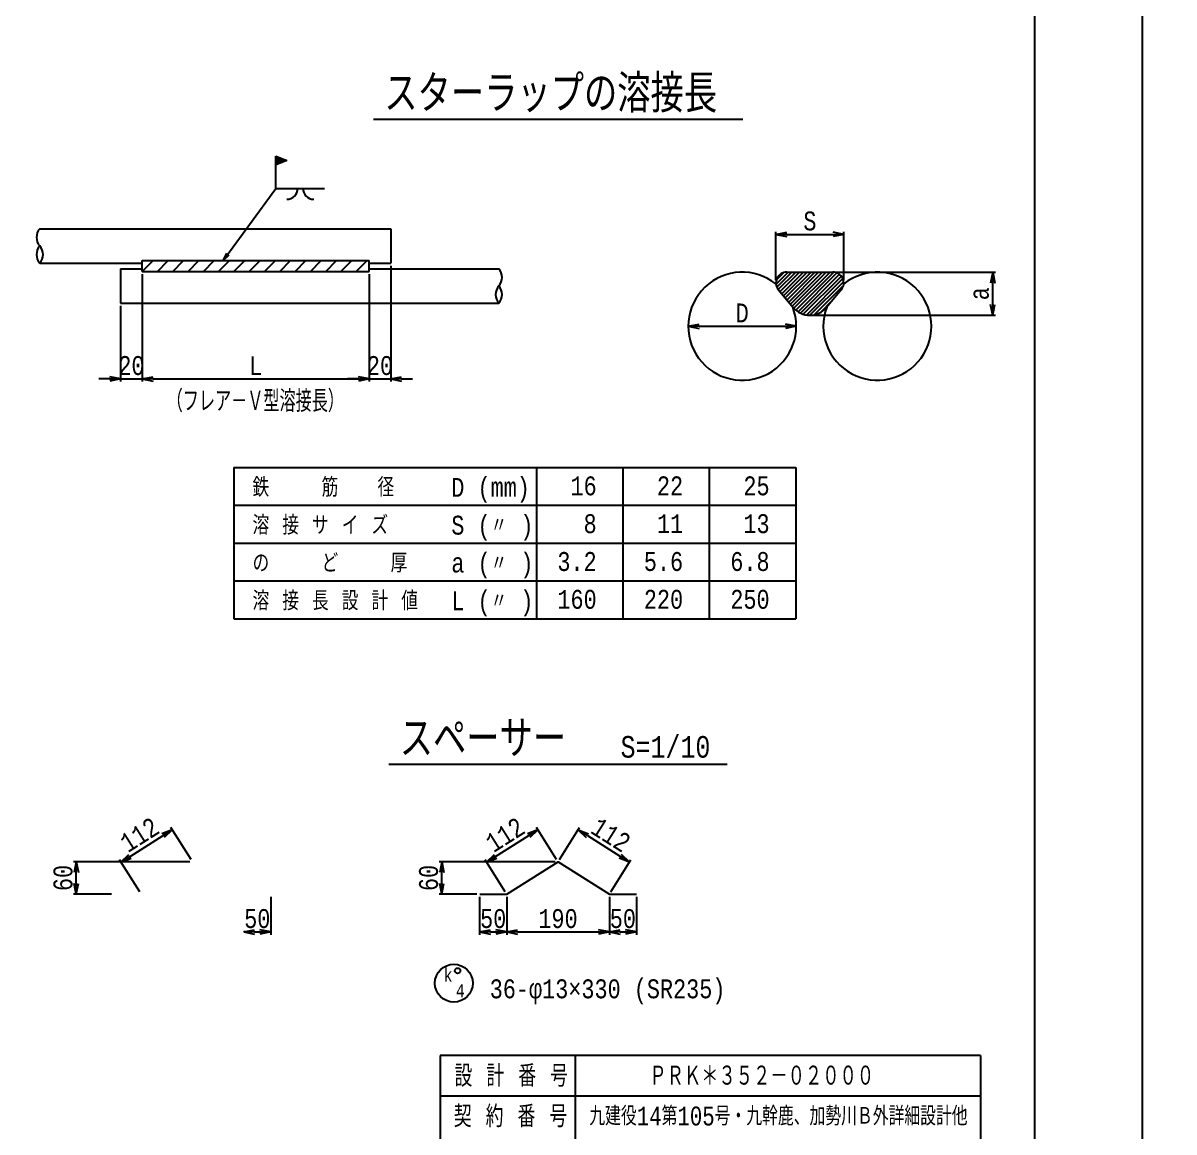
# Model space of a CAD drawing. Extents: x 0 to 42340, y 0 to 30392.
# Drawn here: x 31690 to 42340, y 8544 to 18805 of the extents above; entities that cross this region are included whole.
import ezdxf
from ezdxf.enums import TextEntityAlignment as Align

# ---------------------------------------------------------------- set-up
doc = ezdxf.new("R2010")
doc.units = 0
doc.header["$LTSCALE"] = 300
doc.header["$MEASUREMENT"] = 0
doc.layers.get('0').update_dxf_attribs({"linetype": 'CONTINUOUS'})
doc.layers.get('DEFPOINTS').update_dxf_attribs({"linetype": 'CONTINUOUS'})
for name, color, linetype in [('1002', 1, 'CONTINUOUS'), ('1006', 5, 'CONTINUOUS'), ('6', 7, 'CONTINUOUS'), ('LAYER0015', 7, 'CONTINUOUS'), ('LAYER_1', 7, 'CONTINUOUS'), ('Layer_4', 7, 'CONTINUOUS'), ('引き出し線', 2, 'CONTINUOUS')]:
    doc.layers.add(name, color=color, linetype=linetype)
doc.styles.get("Standard").update_dxf_attribs({"font": 'monotxt.shx', "width": 0.8, "bigfont": 'extfont.shx'})
doc.dimstyles.new('DIMST1_1', dxfattribs={"dimscale": 50, "dimtxt": 4, "dimasz": 2, "dimexe": 0.5, "dimexo": 0.5, "dimgap": 0.09, "dimtad": 0, "dimdec": 0, "dimzin": 0, "dimtxsty": 'STANDARD', "dimblk": 'ARROW_1', "dimblk1": 'ARROW_1', "dimblk2": 'ARROW_1', "dimcen": 1, "dimdle": 3, "dimclrd": 1, "dimclre": 1, "dimclrt": 3, "dimazin": 3, "dimtfac": 1, "dimtdec": 4, "dimtix": 1, "dimtmove": 0, "dimatfit": 3, "dimtvp": 0.7, "dimtolj": 1, "dimtzin": 0})

# ---------------------------------------------------------------- blocks, each defined once
blk = doc.blocks.new('GROUP_1')
at = {"layer": 'LAYER0015', "color": 1, "linetype": 'CONTINUOUS'}
blk.add_line((40050, 27700), (40050, -27700), dxfattribs=at)
blk = doc.blocks.new('ARROW_1')
at = {"color": 0}
for p, q in [((0, 0), (-1, 0.2)), ((0, 0), (-1, -0.2)), ((-1, 0), (0, 0))]:
    blk.add_line(p, q, dxfattribs=at)
blk = doc.blocks.new('*D78')
at = {"color": 2, "linetype": 'BYBLOCK'}
for p, q in [((24275, 4718), (24275, 3723)), ((24075, 4423), (24075, 3723)), ((23975, 3748), (23875, 3748)), ((24075, 3748), (24275, 3748)), ((24375, 3748), (24475, 3748))]:
    blk.add_line(p, q, dxfattribs=at)
at = {"layer": 'DEFPOINTS', "color": 0, "linetype": 'BYBLOCK'}
for p in [(24275, 4743), (24075, 4448), (24275, 3748)]:
    blk.add_point(p, dxfattribs=at)
at = {"color": 2, "linetype": 'BYBLOCK', "xscale": 100, "yscale": 100, "zscale": 100}
blk.add_blockref('ARROW_1', (24075, 3748), dxfattribs=at)
at = {"color": 2, "linetype": 'BYBLOCK', "xscale": 100, "yscale": 100, "zscale": 100, "rotation": 180}
blk.add_blockref('ARROW_1', (24275, 3748), dxfattribs=at)
at = {"color": 6, "linetype": 'BYBLOCK', "insert": (24175, 3870), "char_height": 175, "attachment_point": 5}
blk.add_mtext('\\A1;20', dxfattribs=at)
blk = doc.blocks.new('*D79')
at = {"color": 2, "linetype": 'BYBLOCK'}
for p, q in [((10148, 18390), (19448, 18390)), ((19548, 18065), (19548, 18415)), ((26375, 4718), (26375, 3723)), ((24375, 3748), (26275, 3748))]:
    blk.add_line(p, q, dxfattribs=at)
at = {"layer": 'DEFPOINTS', "color": 0, "linetype": 'BYBLOCK'}
for p in [(10048, 18390), (19548, 18390), (19548, 18040), (24275, 4743), (26375, 4743), (26375, 3748)]:
    blk.add_point(p, dxfattribs=at)
at = {"color": 2, "linetype": 'BYBLOCK', "xscale": 100, "yscale": 100, "zscale": 100, "rotation": 180}
for p in [(10048, 18390), (24275, 3748)]:
    blk.add_blockref('ARROW_1', p, dxfattribs=at)
at = {"color": 2, "linetype": 'BYBLOCK', "xscale": 100, "yscale": 100, "zscale": 100}
for p in [(19548, 18390), (26375, 3748)]:
    blk.add_blockref('ARROW_1', p, dxfattribs=at)
at = {"color": 6, "linetype": 'BYBLOCK', "char_height": 175, "attachment_point": 5}
for s, insert in [('\\A1;9500', (14798, 18513)), ('\\A1;L', (25325, 3870))]:
    blk.add_mtext(s, dxfattribs=dict(at, insert=insert))
blk = doc.blocks.new('*D80')
at = {"color": 2, "linetype": 'BYBLOCK'}
for p, q in [((19648, 18390), (23448, 18390)), ((23548, 18065), (23548, 18415)), ((26575, 4793), (26575, 3723)), ((26275, 3748), (26175, 3748)), ((26375, 3748), (26575, 3748)), ((26675, 3748), (26775, 3748))]:
    blk.add_line(p, q, dxfattribs=at)
at = {"layer": 'DEFPOINTS', "color": 0, "linetype": 'BYBLOCK'}
for p in [(23548, 18390), (19548, 18040), (23548, 18040), (26575, 4818), (26375, 4743), (26575, 3748)]:
    blk.add_point(p, dxfattribs=at)
at = {"color": 2, "linetype": 'BYBLOCK', "xscale": 100, "yscale": 100, "zscale": 100, "rotation": 180}
for p in [(19548, 18390), (26575, 3748)]:
    blk.add_blockref('ARROW_1', p, dxfattribs=at)
at = {"color": 2, "linetype": 'BYBLOCK', "xscale": 100, "yscale": 100, "zscale": 100}
for p in [(23548, 18390), (26375, 3748)]:
    blk.add_blockref('ARROW_1', p, dxfattribs=at)
at = {"color": 6, "linetype": 'BYBLOCK', "char_height": 175, "attachment_point": 5}
for s, insert in [('\\A1;4000', (21548, 18513)), ('\\A1;20', (26475, 3870))]:
    blk.add_mtext(s, dxfattribs=dict(at, insert=insert))
blk = doc.blocks.new('*D81')
at = {"color": 2, "linetype": 'BYBLOCK'}
blk.add_line((29427, 4235), (30227, 4235), dxfattribs=at)
at = {"layer": 'DEFPOINTS', "color": 0, "linetype": 'BYBLOCK'}
for p in [(29327, 4235), (30327, 4235), (30327, 4235)]:
    blk.add_point(p, dxfattribs=at)
at = {"color": 2, "linetype": 'BYBLOCK', "xscale": 100, "yscale": 100, "zscale": 100, "rotation": 180}
blk.add_blockref('ARROW_1', (29327, 4235), dxfattribs=at)
at = {"color": 2, "linetype": 'BYBLOCK', "xscale": 100, "yscale": 100, "zscale": 100}
blk.add_blockref('ARROW_1', (30327, 4235), dxfattribs=at)
at = {"color": 6, "linetype": 'BYBLOCK', "insert": (29827, 4358), "char_height": 175, "attachment_point": 5}
blk.add_mtext('\\A1;D', dxfattribs=at)
blk = doc.blocks.new('*D82')
at = {"color": 2, "linetype": 'BYBLOCK'}
for p, q in [((30139, 4660), (30139, 5110)), ((30239, 5085), (30667, 5085)), ((30767, 4660), (30767, 5110))]:
    blk.add_line(p, q, dxfattribs=at)
at = {"layer": 'DEFPOINTS', "color": 0, "linetype": 'BYBLOCK'}
for p in [(30767, 5085), (30139, 4635), (30767, 4635)]:
    blk.add_point(p, dxfattribs=at)
at = {"color": 2, "linetype": 'BYBLOCK', "xscale": 100, "yscale": 100, "zscale": 100, "rotation": 180}
blk.add_blockref('ARROW_1', (30139, 5085), dxfattribs=at)
at = {"color": 2, "linetype": 'BYBLOCK', "xscale": 100, "yscale": 100, "zscale": 100}
blk.add_blockref('ARROW_1', (30767, 5085), dxfattribs=at)
at = {"color": 6, "linetype": 'BYBLOCK', "insert": (30453, 5208), "char_height": 175, "attachment_point": 5}
blk.add_mtext('\\A1;S', dxfattribs=at)
blk = doc.blocks.new('*D83')
at = {"color": 2, "linetype": 'BYBLOCK'}
for p, q in [((30700, 4735), (32170, 4735)), ((32145, 4436), (32145, 4635)), ((30478, 4336), (32170, 4336))]:
    blk.add_line(p, q, dxfattribs=at)
at = {"layer": 'DEFPOINTS', "color": 0, "linetype": 'BYBLOCK'}
for p in [(30675, 4735), (32145, 4735), (30453, 4336)]:
    blk.add_point(p, dxfattribs=at)
at = {"color": 2, "linetype": 'BYBLOCK', "xscale": 100, "yscale": 100, "zscale": 100}
for p, rotation in [((32145, 4735), 90), ((32145, 4336), 270)]:
    blk.add_blockref('ARROW_1', p, dxfattribs=dict(at, rotation=rotation))
at = {"color": 6, "linetype": 'BYBLOCK', "insert": (32022, 4536), "char_height": 175, "attachment_point": 5, "rotation": 90}
blk.add_mtext('\\A1;a', dxfattribs=at)
blk = doc.blocks.new('*D91')
at = {"color": 2, "linetype": 'BYBLOCK'}
for p, q in [((9558, 24175), (9558, 21675)), ((5158, 21700), (9458, 21700)), ((33983, 10719), (33983, 10369)), ((33833, 10394), (33883, 10394))]:
    blk.add_line(p, q, dxfattribs=at)
at = {"layer": 'DEFPOINTS', "color": 0, "linetype": 'BYBLOCK'}
for p in [(9558, 24200), (5058, 21700), (9558, 21700), (33733, 10744), (33983, 10744), (33983, 10394)]:
    blk.add_point(p, dxfattribs=at)
at = {"color": 2, "linetype": 'BYBLOCK', "xscale": 100, "yscale": 100, "zscale": 100, "rotation": 180}
for p in [(5058, 21700), (33733, 10394)]:
    blk.add_blockref('ARROW_1', p, dxfattribs=at)
at = {"color": 2, "linetype": 'BYBLOCK', "xscale": 100, "yscale": 100, "zscale": 100}
for p in [(9558, 21700), (33983, 10394)]:
    blk.add_blockref('ARROW_1', p, dxfattribs=at)
at = {"color": 6, "linetype": 'BYBLOCK', "char_height": 175, "attachment_point": 5}
for s, insert in [('\\A1;4500', (7308, 21822)), ('\\A1;50', (33858, 10517))]:
    blk.add_mtext(s, dxfattribs=dict(at, insert=insert))
blk = doc.blocks.new('*D92')
at = {"color": 2, "linetype": 'BYBLOCK'}
for p, q in [((33558, 24175), (33558, 21675)), ((9658, 21700), (33458, 21700)), ((33233, 11044), (32158, 11044)), ((32183, 10844), (32183, 10944)), ((32508, 10744), (32158, 10744))]:
    blk.add_line(p, q, dxfattribs=at)
at = {"layer": 'DEFPOINTS', "color": 0, "linetype": 'BYBLOCK'}
for p in [(9558, 24200), (33558, 24200), (33558, 21700), (32183, 11044), (33258, 11044), (32533, 10744)]:
    blk.add_point(p, dxfattribs=at)
at = {"color": 2, "linetype": 'BYBLOCK', "xscale": 100, "yscale": 100, "zscale": 100}
for p, rotation in [((9558, 21700), 180), ((32183, 11044), 90), ((32183, 10744), 270)]:
    blk.add_blockref('ARROW_1', p, dxfattribs=dict(at, rotation=rotation))
blk.add_blockref('ARROW_1', (33558, 21700), dxfattribs=at)
at = {"color": 6, "linetype": 'BYBLOCK', "insert": (21558, 21822), "char_height": 175, "attachment_point": 5}
blk.add_mtext('\\A1;4 x 6000 = 24 000', dxfattribs=at)
at = {"color": 6, "linetype": 'BYBLOCK', "insert": (32061, 10894), "char_height": 175, "attachment_point": 5, "rotation": 90}
blk.add_mtext('\\A1;60', dxfattribs=at)
blk = doc.blocks.new('*D93')
at = {"color": 2, "linetype": 'BYBLOCK'}
for p, q in [((33658, 21700), (38858, 21700)), ((33245, 11065), (33058, 11361)), ((32681, 11093), (32987, 11287)), ((32770, 10765), (32583, 11061))]:
    blk.add_line(p, q, dxfattribs=at)
at = {"layer": 'DEFPOINTS', "color": 0, "linetype": 'BYBLOCK'}
for p in [(33558, 24200), (38958, 21700), (38958, 21700), (33071, 11340), (33258, 11044), (32783, 10744)]:
    blk.add_point(p, dxfattribs=at)
at = {"color": 2, "linetype": 'BYBLOCK', "xscale": 100, "yscale": 100, "zscale": 100}
for p, rotation in [((33558, 21700), 180), ((33071, 11340), 32.27564431457763), ((32596, 11040), 212.2756443145776)]:
    blk.add_blockref('ARROW_1', p, dxfattribs=dict(at, rotation=rotation))
blk.add_blockref('ARROW_1', (38958, 21700), dxfattribs=at)
at = {"color": 6, "linetype": 'BYBLOCK', "insert": (36258, 21822), "char_height": 175, "attachment_point": 5}
blk.add_mtext('\\A1;5400', dxfattribs=at)
at = {"color": 6, "linetype": 'BYBLOCK', "insert": (32768, 11294), "char_height": 175, "attachment_point": 5, "rotation": 32.2756}
blk.add_mtext('\\A1;112', dxfattribs=at)
blk = doc.blocks.new('*D89')
at = {"color": 2, "linetype": 'BYBLOCK'}
for p, q in [((32533, 10719), (32533, 10369)), ((32783, 10719), (32783, 10369)), ((32633, 10394), (32683, 10394))]:
    blk.add_line(p, q, dxfattribs=at)
at = {"layer": 'DEFPOINTS', "color": 0, "linetype": 'BYBLOCK'}
for p in [(32533, 10744), (32783, 10744), (32783, 10394)]:
    blk.add_point(p, dxfattribs=at)
at = {"color": 2, "linetype": 'BYBLOCK', "xscale": 100, "yscale": 100, "zscale": 100, "rotation": 180}
blk.add_blockref('ARROW_1', (32533, 10394), dxfattribs=at)
at = {"color": 2, "linetype": 'BYBLOCK', "xscale": 100, "yscale": 100, "zscale": 100}
blk.add_blockref('ARROW_1', (32783, 10394), dxfattribs=at)
at = {"color": 6, "linetype": 'BYBLOCK', "insert": (32658, 10517), "char_height": 175, "attachment_point": 5}
blk.add_mtext('\\A1;50', dxfattribs=at)
blk = doc.blocks.new('*D90')
at = {"color": 2, "linetype": 'BYBLOCK'}
for p, q in [((33733, 10719), (33733, 10369)), ((32883, 10394), (33633, 10394))]:
    blk.add_line(p, q, dxfattribs=at)
at = {"layer": 'DEFPOINTS', "color": 0, "linetype": 'BYBLOCK'}
for p in [(32783, 10744), (33733, 10744), (33733, 10394)]:
    blk.add_point(p, dxfattribs=at)
at = {"color": 2, "linetype": 'BYBLOCK', "xscale": 100, "yscale": 100, "zscale": 100, "rotation": 180}
blk.add_blockref('ARROW_1', (32783, 10394), dxfattribs=at)
at = {"color": 2, "linetype": 'BYBLOCK', "xscale": 100, "yscale": 100, "zscale": 100}
blk.add_blockref('ARROW_1', (33733, 10394), dxfattribs=at)
at = {"color": 6, "linetype": 'BYBLOCK', "insert": (33258, 10517), "char_height": 175, "attachment_point": 5}
blk.add_mtext('\\A1;190', dxfattribs=at)
blk = doc.blocks.new('*D94')
at = {"color": 2, "linetype": 'BYBLOCK'}
for p, q in [((33272, 11065), (33458, 11361)), ((33530, 11287), (33836, 11093)), ((33747, 10765), (33933, 11061))]:
    blk.add_line(p, q, dxfattribs=at)
at = {"layer": 'DEFPOINTS', "color": 0, "linetype": 'BYBLOCK'}
for p in [(33258, 11044), (33920, 11040), (33733, 10744)]:
    blk.add_point(p, dxfattribs=at)
at = {"color": 2, "linetype": 'BYBLOCK', "xscale": 100, "yscale": 100, "zscale": 100}
for p, rotation in [((33445, 11340), 147.7243556854224), ((33920, 11040), 327.7243556854224)]:
    blk.add_blockref('ARROW_1', p, dxfattribs=dict(at, rotation=rotation))
at = {"color": 6, "linetype": 'BYBLOCK', "insert": (33748, 11294), "char_height": 175, "attachment_point": 5, "rotation": 327.7244}
blk.add_mtext('\\A1;112', dxfattribs=at)

msp = doc.modelspace()

# ---------------------------------------------------------------- hatches: boundary and pattern name
at = {"layer": '1002'}
h = msp.add_hatch(dxfattribs=at)
h.set_pattern_fill('ANSI31', color=2, scale=50, style=0)
h.set_pattern_definition([(45, (13362.8054, 3705.955), (-4.4194174, 4.4194174), [])])
h.paths.add_polyline_path([(34030.7, 17493.9), (34030.7, 17573.9), (34130.7, 17533.9)])
h = msp.add_hatch(dxfattribs=at)
h.set_pattern_fill('ANSI31', color=2, scale=200, style=0)
h.set_pattern_definition([(45, (12959.83, 11231.208), (-17.67767, 17.67767), [])])
h.paths.add_polyline_path([(38757.2, 16499.5, 0.6370703), (38680.6, 16335.2), (38817.9, 16171.5, 0.4663077), (39124.3, 16171.5), (39261.6, 16335.2, 0.6370703), (39185, 16499.5)])

# ---------------------------------------------------------------- linework, layer by layer
at = {"color": 4, "linetype": 'CONTINUOUS'}
for p, q in [((38349.8, 17912.4), (34932, 17912.4)), ((38207, 11942.7), (35074.7, 11942.7))]:
    msp.add_line(p, q, dxfattribs=at)
at = {"color": 3}
msp.add_lwpolyline([(35915.9, 10744.1), (36165.9, 10744.1), (36640.9, 11044.1), (37115.9, 10744.1), (37365.9, 10744.1)], dxfattribs=at)
at = {"layer": '1002', "color": 2}
for p, q in [((34030.7, 17273.9), (34030.7, 17573.9)), ((34030.7, 17573.9), (34130.7, 17533.9)), ((34130.7, 17533.9), (34030.7, 17493.9)), ((33542.7, 16606.6), (33575.8, 16673.9)), ((33542.7, 16606.6), (33596.8, 16658.5))]:
    msp.add_line(p, q, dxfattribs=at)
at = {"layer": '1002', "color": 1}
for p, q in [((32793.2, 16506.6), (32893.3, 16606.6)), ((32934.7, 16506.6), (33034.8, 16606.6)), ((33076.2, 16506.6), (33176.3, 16606.6)), ((33217.7, 16506.6), (33317.8, 16606.6)), ((33359.2, 16506.6), (33459.2, 16606.6)), ((33500.6, 16506.6), (33600.7, 16606.6)), ((33642.1, 16506.6), (33742.2, 16606.6)), ((33783.6, 16506.6), (33883.7, 16606.6)), ((33925.1, 16506.6), (34025.2, 16606.6)), ((34066.6, 16506.6), (34166.7, 16606.6)), ((34208.1, 16506.6), (34308.2, 16606.6)), ((34349.6, 16506.6), (34449.7, 16606.6)), ((34491, 16506.6), (34591.1, 16606.6)), ((34632.5, 16506.6), (34732.6, 16606.6)), ((34774, 16506.6), (34874.1, 16606.6))]:
    msp.add_line(p, q, dxfattribs=at)
at = {"layer": '1002', "color": 2}
msp.add_lwpolyline([(33542.7, 16606.6), (34030.7, 17273.9), (34480.7, 17273.9)], dxfattribs=at)
for centre, start, end in [((34130.7, 17273.9), 270.00001, 0.00001), ((34380.7, 17273.9), 180, 270.00001)]:
    msp.add_arc(centre, 100, start, end, dxfattribs=at)
at = {"layer": '1006', "color": 5, "linetype": 'CONTINUOUS'}
msp.add_lwpolyline([(0, 0), (42050, 0), (42050, 29700), (0, 29700), (0, 0)], dxfattribs=at)
at = {"layer": '6', "color": 2, "linetype": 'CONTINUOUS'}
msp.add_circle((35676.9, 9920.5), 175, dxfattribs=at)
at = {"layer": 'LAYER0015', "color": 4, "linetype": 'CONTINUOUS'}
for p, q in [((40550, 9250), (35550, 9250)), ((35550, 9250), (35550, 5750)), ((40550, 9250), (40550, 5750))]:
    msp.add_line(p, q, dxfattribs=at)
at = {"layer": 'LAYER0015', "color": 7, "linetype": 'CONTINUOUS'}
for p, q in [((36800, 9250), (36800, 7500)), ((40550, 8875), (35550, 8875))]:
    msp.add_line(p, q, dxfattribs=at)
at = {"layer": 'LAYER_1', "color": 3, "linetype": 'CONTINUOUS'}
for p, q in [((31845.3, 16901.6), (35093.2, 16901.6)), ((35093.2, 16901.6), (35093.2, 16581.6)), ((31845.3, 16581.6), (32793.2, 16581.6)), ((32593.2, 16531.6), (32593.2, 16211.6)), ((32593.2, 16531.6), (32793.2, 16531.6)), ((32793.2, 16606.6), (34893.2, 16606.6)), ((32793.2, 16506.6), (32793.2, 16606.6)), ((34893.2, 16506.6), (34893.2, 16606.6)), ((34893.2, 16581.6), (35093.2, 16581.6)), ((34893.2, 16531.6), (36093.2, 16531.6)), ((32793.2, 16506.6), (34893.2, 16506.6)), ((38757.2, 16499.5), (39185, 16499.5)), ((38680.6, 16335.2), (38817.9, 16171.5)), ((39261.6, 16335.2), (39124.3, 16171.5)), ((32593.2, 16211.6), (36093.2, 16211.6))]:
    msp.add_line(p, q, dxfattribs=at)
at = {"layer": 'LAYER_1', "color": 4, "linetype": 'CONTINUOUS'}
for p, q in [((33640.9, 14693), (38840.9, 14693)), ((33640.9, 14693), (33640.9, 13293)), ((38840.9, 14693), (38840.9, 13293)), ((33640.9, 13293), (38840.9, 13293))]:
    msp.add_line(p, q, dxfattribs=at)
at = {"layer": 'LAYER_1', "color": 2, "linetype": 'CONTINUOUS'}
for p, q in [((36440.9, 14693), (36440.9, 13293)), ((37240.9, 14693), (37240.9, 13293)), ((38040.9, 14693), (38040.9, 13293)), ((33640.9, 14343), (38840.9, 14343)), ((33640.9, 13993), (38840.9, 13993)), ((33640.9, 13643), (38840.9, 13643))]:
    msp.add_line(p, q, dxfattribs=at)
at = {"layer": 'LAYER_1', "color": 3, "linetype": 'CONTINUOUS'}
for centre, radius, start, end in [((31936.9, 16821.6), 121.7, 138.88791, 221.11208), ((31936.9, 16661.6), 121.7, 138.88791, 221.11208), ((31753.6, 16661.6), 121.7, 318.8879, 41.11209), ((36001.5, 16451.6), 121.7, 318.8879, 41.11209), ((38345.5, 15999.5), 500, 51.37668, 20.89643), ((38757.2, 16399.5), 100, 90, 219.99999), ((39595.5, 15999.5), 500, 159.40536, 128.44454), ((39185, 16399.5), 100, 319.99999, 90), ((36184.9, 16291.6), 121.7, 138.88791, 221.11208), ((36001.5, 16291.6), 121.7, 318.8879, 41.11209), ((38971.1, 16300.1), 200, 219.99999, 319.99999)]:
    msp.add_arc(centre, radius, start, end, dxfattribs=at)
at = {"layer": '引き出し線', "color": 6, "linetype": 'CONTINUOUS'}
msp.add_circle((35711.5, 10035.8), 25, dxfattribs=at)

# ---------------------------------------------------------------- block references
at = {"linetype": 'CONTINUOUS', "xscale": 0.5, "yscale": 0.5, "zscale": 0.5}
msp.add_blockref('GROUP_1', (21025, 14850), dxfattribs=at)

# ---------------------------------------------------------------- texts
at = {"color": 4, "width": 0.8}
for s, height, p in [('スターラップの溶接長', 350, (35033.2, 17976.7)), ('スペーサー', 350, (35176, 12007)), ('S=1/10', 200, (37219.6, 12007))]:
    msp.add_text(s, height=height, dxfattribs=at).set_placement(p)
at = {"layer": '1002', "color": 6, "width": 0.8}
for s, p in [('鉄    筋   径', (33814.4, 14420.7)), ('D (mm)', (35653.5, 14420.7)), ('溶 接 サ イ ズ', (33814.4, 14070.7)), ('S (〃 )', (35653.5, 14070.7)), ('の    ど    厚', (33814.4, 13720.7)), ('a (〃 )', (35653.5, 13720.7)), ('溶 接 長 設 計 値', (33814.4, 13370.7)), ('L (〃 )', (35653.5, 13370.7))]:
    msp.add_text(s, height=175, dxfattribs=at).set_placement(p)
for s, p in [('16', (36998.5, 14434.7)), ('22', (37798.5, 14434.7)), ('25', (38598.5, 14434.7)), ('8', (36998.5, 14084.7)), ('11', (37798.5, 14084.7)), ('13', (38598.5, 14084.7)), ('3.2', (36998.5, 13734.7)), ('5.6', (37798.5, 13734.7)), ('6.8', (38598.5, 13734.7)), ('160', (36998.5, 13384.7)), ('220', (37798.5, 13384.7)), ('250', (38598.5, 13384.7))]:
    msp.add_text(s, height=175, dxfattribs=at).set_placement(p, align=Align.RIGHT)
at = {"layer": '6', "color": 6, "linetype": 'CONTINUOUS', "width": 0.8}
for s, height, p in [('k', 120, (35582.1, 9934.1)), ('36-φ13×330 (SR235)', 175, (36008.9, 9780.5))]:
    msp.add_text(s, height=height, dxfattribs=at).set_placement(p)
at = {"layer": 'LAYER0015', "color": 6}
for s, height, width, p, p2 in [('設 計 番 号', 200, 0.828947, (35683.3, 8962.5), (36733.3, 8962.5)), ('ＰＲＫ＊３５２－０２０００', 200, 0.687225, (37485.6, 8962.5), (39565.6, 8962.5)), ('契 約 番 号', 200, 0.828947, (35676.2, 8587.5), (36726.2, 8587.5)), ('九建役14第105号・九幹鹿、加勢川Ｂ外詳細設計他', 175, 0.696056, (36930.3, 8603.6), (40430.3, 8603.6))]:
    msp.add_text(s, height=height, dxfattribs=dict(at, width=width)).set_placement(p, p2, align=Align.FIT)
at = {"layer": 'Layer_4', "color": 6, "width": 0.678}
msp.add_text('（フレア－Ｖ型溶接長）', height=200, dxfattribs=at).set_placement((33019.8, 15206.1))
at = {"layer": '引き出し線', "color": 6, "linetype": 'CONTINUOUS', "width": 0.8}
msp.add_text('4', height=120, dxfattribs=at).set_placement((35778.1, 9790.3), align=Align.RIGHT)

# ---------------------------------------------------------------- dimensions: what is measured, and where the dimension line sits
at = {"layer": '1002', "color": 3}
for base, p1, p2, text, override, picture, middle, set_off in [((34893.2, 15511.6), (32793.2, 16506.6), (34893.2, 16506.6), 'L', {"dimtxt": 3.5, "dimsah": 1, "dimse1": 1, "dimclrd": 2, "dimclre": 2, "dimclrt": 6}, '*D79', (33843.2, 15634.1), (8518.4, 11764)), ((35093.2, 15511.6), (34893.2, 16506.6), (35093.2, 16581.6), '20', {"dimtxt": 3.5, "dimsah": 1, "dimse1": 1, "dimclrd": 2, "dimclre": 2, "dimclrt": 6}, '*D80', (34993.2, 15634.1), (8518.4, 11764)), ((37365.9, 10394.1), (37115.9, 10744.1), (37365.9, 10744.1), '50', {"dimtxt": 3.5, "dimsah": 1, "dimse1": 1, "dimclrd": 2, "dimclre": 2, "dimclrt": 6}, '*D91', (37240.9, 10516.6), (3382.7, 0)), ((39285, 16849.5), (38657.2, 16399.5), (39285, 16399.5), 'S', {"dimtxt": 3.5, "dimsah": 1, "dimclrd": 2, "dimclre": 2, "dimclrt": 6}, '*D82', (38971.1, 16972), (8518.4, 11764)), ((32793.2, 15511.6), (32593.2, 16211.6), (32793.2, 16506.6), '20', {"dimtxt": 3.5, "dimsah": 1, "dimclrd": 2, "dimclre": 2, "dimclrt": 6}, '*D78', (32693.2, 15634.1), (8518.4, 11764)), ((38845.5, 15999.5), (37845.5, 15999.5), (38845.5, 15999.5), 'D', {"dimtxt": 3.5, "dimsah": 1, "dimclrd": 2, "dimclre": 2, "dimclrt": 6}, '*D81', (38345.5, 16122), (8518.4, 11764)), ((36165.9, 10394.1), (35915.9, 10744.1), (36165.9, 10744.1), '50', {"dimtxt": 3.5, "dimsah": 1, "dimclrd": 2, "dimclre": 2, "dimclrt": 6}, '*D89', (36040.9, 10516.6), (3382.7, 0)), ((37115.9, 10394.1), (36165.9, 10744.1), (37115.9, 10744.1), '190', {"dimtxt": 3.5, "dimsah": 1, "dimse1": 1, "dimclrd": 2, "dimclre": 2, "dimclrt": 6}, '*D90', (36640.9, 10516.6), (3382.7, 0))]:
    dim = msp.add_linear_dim(base=base, p1=p1, p2=p2, text=text, dimstyle='DIMST1_1', override=override, dxfattribs=at)
    dim.commit()
    dim.dimension.update_dxf_attribs({"geometry": picture, "text_midpoint": middle, "insert": set_off})
for base, p1, p2, override, picture, middle in [((9557.7, 21700), (5057.7, 21700), (9557.7, 24200), {"dimtxt": 3.5, "dimsah": 1, "dimclrd": 2, "dimclre": 2, "dimclrt": 6}, '*D91', (7307.7, 21822.5)), ((33557.7, 21700), (9557.7, 24200), (33557.7, 24200), {"dimtxt": 3.5, "dimsah": 1, "dimse1": 1, "dimclrd": 2, "dimclre": 2, "dimclrt": 6}, '*D92', (21557.7, 21822.5)), ((38957.7, 21700), (33557.7, 24200), (38957.7, 21700), {"dimtxt": 3.5, "dimsah": 1, "dimse1": 1, "dimclrd": 2, "dimclre": 2, "dimclrt": 6}, '*D93', (36257.7, 21822.5))]:
    dim = msp.add_linear_dim(base=base, p1=p1, p2=p2, dimstyle='DIMST1_1', override=override, dxfattribs=at)
    dim.commit()
    dim.dimension.update_dxf_attribs({"geometry": picture, "text_midpoint": middle})
for base, p1, p2, text, picture, middle, set_off in [((35565.9, 11044.1), (35915.9, 10744.1), (36640.9, 11044.1), '60', '*D92', (35443.4, 10894.1), (3382.7, 0)), ((40663.2, 16499.1), (38971.2, 16100.1), (39193.4, 16499.1), 'a', '*D83', (40540.7, 16299.6), (8518.4, 11764))]:
    dim = msp.add_linear_dim(base=base, p1=p1, p2=p2, angle=90, text=text, dimstyle='DIMST1_1', override={"dimtxt": 3.5, "dimsah": 1, "dimclrd": 2, "dimclre": 2, "dimclrt": 6}, dxfattribs=at)
    dim.commit()
    dim.dimension.update_dxf_attribs({"geometry": picture, "text_midpoint": middle, "insert": set_off})
for p1, p2, picture, middle in [((36165.9, 10744.1), (36640.9, 11044.1), '*D93', (36151, 11293.6)), ((36640.9, 11044.1), (37115.9, 10744.1), '*D94', (37130.7, 11293.6))]:
    dim = msp.add_aligned_dim(p1=p1, p2=p2, distance=350, text='112', dimstyle='DIMST1_1', override={"dimtxt": 3.5, "dimsah": 1, "dimclrd": 2, "dimclre": 2, "dimclrt": 6}, dxfattribs=at)
    dim.commit()
    dim.dimension.update_dxf_attribs({"geometry": picture, "text_midpoint": middle, "insert": (3382.7, 0)})

doc.saveas('drawing.dxf')
